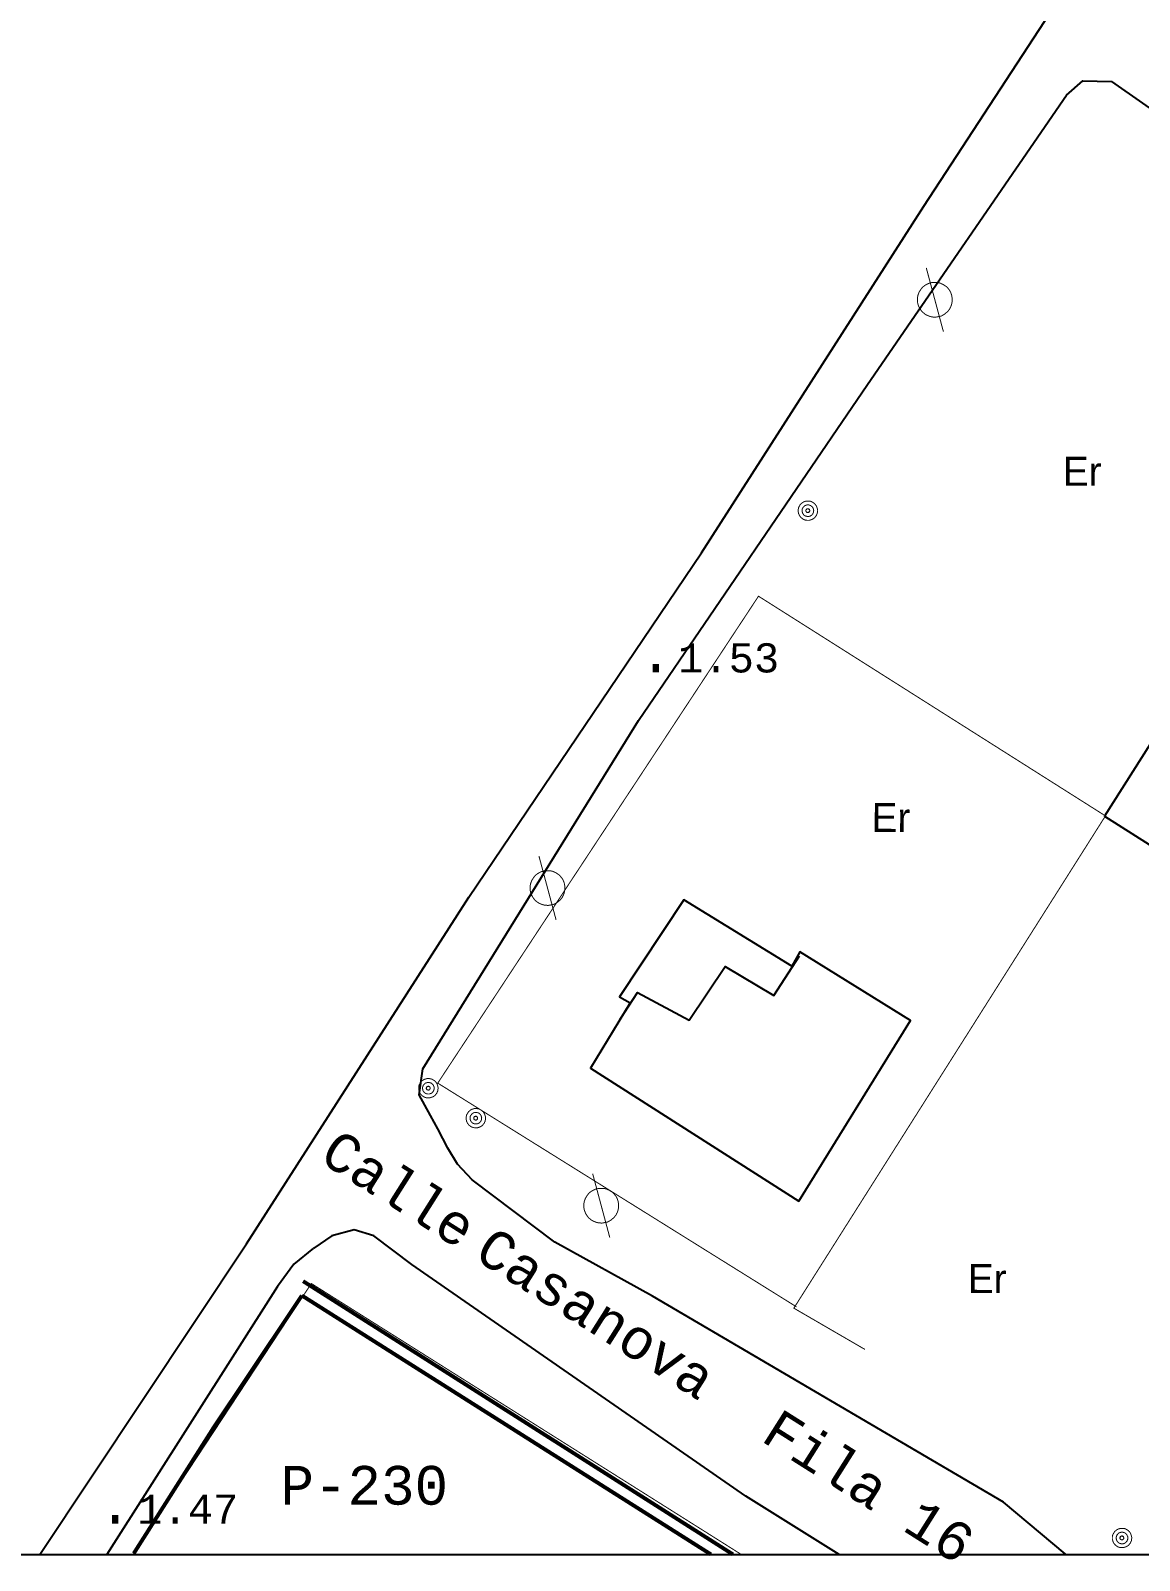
# Model space of a CAD drawing. Extents: x 743000 to 743800, y 4405200 to 4405700.
# Drawn here: x 743060.2 to 743117.1, y 4405199.7 to 4405278.3 of the extents above; entities that cross this region are included whole.
import ezdxf

# ---------------------------------------------------------------- set-up
doc = ezdxf.new("R2010")
doc.units = 0
doc.header["$MEASUREMENT"] = 0
for name, color, linetype in [('14', 7, 'CONTINUOUS'), ('2', 7, 'CONTINUOUS'), ('24', 7, 'CONTINUOUS'), ('41', 7, 'CONTINUOUS'), ('42', 7, 'CONTINUOUS'), ('46', 7, 'CONTINUOUS'), ('50', 7, 'CONTINUOUS'), ('51', 7, 'CONTINUOUS'), ('6', 7, 'CONTINUOUS'), ('7', 7, 'CONTINUOUS'), ('8', 7, 'CONTINUOUS')]:
    doc.layers.add(name, color=color, linetype=linetype)
doc.styles.add('MONOTXT', font='monotxt', dxfattribs={"height": 0.2})
doc.styles.get("Standard").update_dxf_attribs({"font": 'txt', "height": 0.2})

msp = doc.modelspace()

# ---------------------------------------------------------------- linework, layer by layer
at = {"layer": '14', "color": 1, "linetype": 'Continuous', "const_width": 0.2}
msp.add_lwpolyline([(743074.1499999998, 4405214.05), (743096.24, 4405200)], dxfattribs=at)
at = {"layer": '2', "color": 7, "linetype": 'Continuous'}
msp.add_3dface([(743800, 4405200), (743800, 4405700), (743000.0000000001, 4405700), (743000.0000000001, 4405200)], dxfattribs=at)
at = {"layer": '41', "color": 1, "linetype": 'Continuous', "extrusion": (-0.001392459800002842, -0.000895572300001828, 0.9999986295020413), "const_width": 0.05, "elevation": -4977.27497}
msp.add_lwpolyline([(743114.5733290919, 4405235.329106593), (743096.8333045164, 4405246.569097339), (743080.3532787197, 4405221.539101062), (743098.7832608522, 4405210.039082691)], dxfattribs=at)
at = {"layer": '41', "color": 1, "linetype": 'Continuous', "extrusion": (0.0677318767004987, -0.0432448392003184, 0.996765908707339), "const_width": 0.05, "elevation": -140168.686614}
msp.add_lwpolyline([(4112880.929535485, 1738650.661059231), (4112850.873096663, 1738650.53661915), (4112851.050449721, 1738646.305656388)], dxfattribs=at)
at = {"layer": '41', "color": 1, "linetype": 'Continuous', "extrusion": (-0.01343690530042057, 0.01673056170052366, 0.9997697424312924), "const_width": 0.05, "elevation": 63718.840423}
msp.add_lwpolyline([(-3337841.728877224, -2968624.629091644), (-3337833.228607994, -2968649.328065772), (-3337817.364035789, -2968644.201863595)], dxfattribs=at)
at = {"layer": '41', "color": 1, "linetype": 'Continuous', "extrusion": (0.535446000387149, 0.8445694646797298, 0), "const_width": 0.05, "elevation": 4118397.766358}
msp.add_lwpolyline([(1731137.168706032, 1.95), (1731133.54555823, 2.75)], dxfattribs=at)
at = {"layer": '41', "color": 1, "linetype": 'Continuous'}
msp.add_polyline3d([(743148.9599999998, 4405251.8, 2.38), (743131.3100000002, 4405263.16, 2.29), (743115.3299999998, 4405237.95, 2.31), (743132.93, 4405226.78, 2.31)], dxfattribs=at)
at = {"layer": '46', "color": 7, "linetype": 'Continuous', "const_width": 0.2}
for points in [[(743074.0899999999, 4405213.310000001), (743069.5600000002, 4405206.53), (743065.45, 4405200.05)], [(743074.0899999999, 4405213.310000001), (743095.1099999999, 4405200)]]:
    msp.add_lwpolyline(points, dxfattribs=at)
at = {"layer": '51', "color": 1, "linetype": 'Continuous'}
for points in [[(743099.6199999999, 4405218.16, 7.93), (743105.3599999999, 4405227.44, 7.85), (743099.6700000002, 4405230.98, 7.96), (743099.2699999998, 4405230.24, 8.03), (743093.71, 4405233.65, 5.35), (743090.4, 4405228.67, 8.06), (743090.9599999998, 4405228.36, 8.12), (743088.92, 4405225, 8.05), (743099.6199999999, 4405218.16, 7.93)], [(743090.44, 4405227.52, 8.05), (743091.3399999999, 4405228.89, 8.05), (743093.9899999999, 4405227.46, 8.05), (743095.8399999999, 4405230.23, 8.05), (743098.3299999998, 4405228.74, 7.96), (743099.66, 4405230.78, 7.96)]]:
    msp.add_polyline3d(points, dxfattribs=at)
at = {"layer": '6', "color": 7, "linetype": 'Continuous'}
for points in [[(743060.62, 4405200, 1.66), (743071.24, 4405215.97, 1.67), (743082.66, 4405233.79, 1.67), (743094.6199999999, 4405251.49, 1.68), (743106.04, 4405269.310000001, 1.69), (743117.6, 4405287.02, 1.65), (743129.0899999999, 4405304.69, 1.64), (743135.6, 4405313.96, 1.64), (743147.89, 4405331.3, 1.65), (743158.6299999999, 4405349.060000001, 1.65), (743170.78, 4405366.18, 1.66), (743181.72, 4405383.11, 1.74), (743192.55, 4405399.96, 1.85), (743204.39, 4405417.68, 1.99), (743215.68, 4405434.3, 2), (743227.2099999998, 4405451.92, 2.1), (743238.7599999999, 4405469.79, 2.15), (743250.3499999999, 4405486.91, 1.94), (743251.19, 4405488.03, 1.91), (743251.7399999999, 4405489.01, 1.91)], [(743113.3599999999, 4405200, 1.74), (743113.3, 4405200.04, 1.74), (743110.1299999999, 4405202.69, 1.74), (743092.1099999999, 4405213.28, 1.73), (743087.08, 4405216.060000001, 1.73), (743082.84, 4405219.26, 2.27), (743082.09, 4405220.07, 2.43), (743081.5899999999, 4405220.89, 2.76), (743081.0799999998, 4405221.88, 2.84), (743080.7, 4405222.560000001, 2.18), (743080.1199999999, 4405223.62, 1.97), (743080.3000000002, 4405224.97, 1.94), (743091.39, 4405242.87, 1.95), (743103.15, 4405260.15, 1.71), (743113.38, 4405275.02, 1.63), (743114.2099999998, 4405275.75, 1.81), (743115.68, 4405275.71, 1.82), (743129.6199999999, 4405265.97, 1.9), (743130.4699999999, 4405265.1, 2.08), (743131.2399999999, 4405264.21, 2.08), (743133.22, 4405262.84, 2.08), (743144.7899999998, 4405255.48, 1.75), (743146.29, 4405254.02, 2.3)], [(743101.69, 4405200, 1.73), (743096.8999999998, 4405203, 1.73), (743079.73, 4405214.9, 1.47), (743077.78, 4405216.38, 1.47), (743076.7799999998, 4405216.68, 1.47), (743075.6199999999, 4405216.38, 1.47), (743074.6999999998, 4405215.74, 1.47)], [(743074.6799999998, 4405215.75, 1.47), (743073.6799999998, 4405214.93, 1.47), (743072.8399999999, 4405213.78, 1.55), (743064.07, 4405200, 1.73)]]:
    msp.add_polyline3d(points, dxfattribs=at)
at = {"layer": '7', "color": 7, "linetype": 'Continuous', "const_width": 0.05}
for points, elevation in [([(743100.3299999998, 4405254.09), (743100.3, 4405254.1), (743100.2799999998, 4405254.12), (743100.25, 4405254.13), (743100.22, 4405254.14), (743100.1800000002, 4405254.14), (743100.15, 4405254.15), (743100.1199999999, 4405254.15), (743100.0899999999, 4405254.15), (743100.0600000002, 4405254.15), (743100.03, 4405254.15), (743099.9999999999, 4405254.15), (743099.97, 4405254.14), (743099.94, 4405254.13), (743099.9, 4405254.12), (743099.88, 4405254.11), (743099.8499999999, 4405254.09), (743099.82, 4405254.08), (743099.8, 4405254.060000001), (743099.7699999998, 4405254.04), (743099.75, 4405254.02), (743099.72, 4405254), (743099.7, 4405253.97), (743099.68, 4405253.95), (743099.6700000002, 4405253.92), (743099.65, 4405253.89), (743099.64, 4405253.87), (743099.6199999999, 4405253.84), (743099.6099999999, 4405253.81), (743099.5999999999, 4405253.78), (743099.5999999999, 4405253.75), (743099.5899999999, 4405253.72), (743099.5899999999, 4405253.68), (743099.5899999999, 4405253.65), (743099.5899999999, 4405253.62), (743099.5899999999, 4405253.59), (743099.5999999999, 4405253.56), (743099.6099999999, 4405253.53), (743099.6099999999, 4405253.5), (743099.6300000001, 4405253.47), (743099.64, 4405253.44), (743099.65, 4405253.41), (743099.6700000002, 4405253.38), (743099.6899999998, 4405253.36), (743099.71, 4405253.33), (743099.7299999999, 4405253.310000001), (743099.75, 4405253.29), (743099.7799999998, 4405253.27), (743099.8, 4405253.25), (743099.83, 4405253.23), (743099.8599999999, 4405253.21), (743099.88, 4405253.2), (743099.91, 4405253.19), (743099.94, 4405253.18), (743099.97, 4405253.17), (743099.9999999999, 4405253.17), (743100.0399999998, 4405253.16), (743100.0700000002, 4405253.16), (743100.0999999999, 4405253.16), (743100.1299999999, 4405253.16), (743100.16, 4405253.16), (743100.19, 4405253.17), (743100.22, 4405253.18), (743100.25, 4405253.19), (743100.2799999998, 4405253.2), (743100.31, 4405253.21), (743100.34, 4405253.23), (743100.3699999999, 4405253.24), (743100.39, 4405253.26), (743100.42, 4405253.28), (743100.44, 4405253.3), (743100.4599999998, 4405253.33), (743100.48, 4405253.35), (743100.5, 4405253.38), (743100.52, 4405253.4), (743100.5299999998, 4405253.43), (743100.54, 4405253.46), (743100.56, 4405253.49), (743100.5700000002, 4405253.52), (743100.5700000002, 4405253.55), (743100.58, 4405253.58), (743100.58, 4405253.61), (743100.5899999999, 4405253.64), (743100.5899999999, 4405253.68), (743100.58, 4405253.71), (743100.58, 4405253.74), (743100.5700000002, 4405253.77), (743100.56, 4405253.8), (743100.5499999998, 4405253.83), (743100.54, 4405253.86), (743100.5299999998, 4405253.89), (743100.5099999999, 4405253.92), (743100.49, 4405253.94), (743100.48, 4405253.97), (743100.4599999998, 4405253.99), (743100.43, 4405254.01), (743100.41, 4405254.04), (743100.39, 4405254.05), (743100.3599999999, 4405254.07), (743100.3299999998, 4405254.09)], 2.19), ([(743100.23, 4405253.92), (743100.22, 4405253.93), (743100.1999999998, 4405253.93), (743100.1800000002, 4405253.94), (743100.16, 4405253.94), (743100.1400000001, 4405253.95), (743100.1299999999, 4405253.95), (743100.1099999999, 4405253.95), (743100.0899999999, 4405253.95), (743100.0700000002, 4405253.95), (743100.05, 4405253.95), (743100.03, 4405253.95), (743100.01, 4405253.94), (743099.99, 4405253.94), (743099.9799999999, 4405253.93), (743099.96, 4405253.93), (743099.94, 4405253.92), (743099.93, 4405253.91), (743099.91, 4405253.9), (743099.9, 4405253.88), (743099.88, 4405253.87), (743099.8699999999, 4405253.86), (743099.8599999999, 4405253.84), (743099.8499999999, 4405253.83), (743099.83, 4405253.81), (743099.82, 4405253.8), (743099.82, 4405253.78), (743099.8100000002, 4405253.76), (743099.8, 4405253.75), (743099.8, 4405253.73), (743099.79, 4405253.71), (743099.79, 4405253.69), (743099.79, 4405253.67), (743099.79, 4405253.65), (743099.79, 4405253.63), (743099.79, 4405253.61), (743099.8, 4405253.6), (743099.8, 4405253.58), (743099.8100000002, 4405253.56), (743099.8100000002, 4405253.54), (743099.82, 4405253.52), (743099.83, 4405253.51), (743099.8399999999, 4405253.49), (743099.8499999999, 4405253.48), (743099.8599999999, 4405253.46), (743099.8699999999, 4405253.45), (743099.89, 4405253.43), (743099.9, 4405253.42), (743099.92, 4405253.41), (743099.93, 4405253.4), (743099.95, 4405253.39), (743099.97, 4405253.38), (743099.9799999999, 4405253.38), (743099.9999999999, 4405253.37), (743100.0199999998, 4405253.37), (743100.0399999998, 4405253.36), (743100.0600000002, 4405253.36), (743100.0799999998, 4405253.36), (743100.0999999999, 4405253.36), (743100.1099999999, 4405253.36), (743100.1299999999, 4405253.36), (743100.15, 4405253.36), (743100.17, 4405253.37), (743100.19, 4405253.38), (743100.2099999998, 4405253.38), (743100.22, 4405253.39), (743100.2399999999, 4405253.4), (743100.26, 4405253.41), (743100.27, 4405253.42), (743100.2799999998, 4405253.43), (743100.3, 4405253.45), (743100.31, 4405253.46), (743100.3200000002, 4405253.48), (743100.34, 4405253.49), (743100.3499999999, 4405253.51), (743100.3499999999, 4405253.52), (743100.3599999999, 4405253.54), (743100.3699999999, 4405253.56), (743100.3699999999, 4405253.58), (743100.38, 4405253.59), (743100.38, 4405253.61), (743100.38, 4405253.63), (743100.38, 4405253.65), (743100.39, 4405253.67), (743100.38, 4405253.69), (743100.38, 4405253.71), (743100.38, 4405253.73), (743100.3699999999, 4405253.74), (743100.3599999999, 4405253.76), (743100.3599999999, 4405253.78), (743100.3499999999, 4405253.8), (743100.34, 4405253.81), (743100.3299999998, 4405253.83), (743100.3200000002, 4405253.84), (743100.31, 4405253.86), (743100.2899999998, 4405253.87), (743100.2799999998, 4405253.88), (743100.26, 4405253.9), (743100.25, 4405253.91), (743100.23, 4405253.92)], 2.19), ([(743100.1299999999, 4405253.74), (743100.1299999999, 4405253.75), (743100.1199999999, 4405253.75), (743100.1199999999, 4405253.75), (743100.1099999999, 4405253.75), (743100.0999999999, 4405253.75), (743100.0999999999, 4405253.76), (743100.0899999999, 4405253.76), (743100.0799999998, 4405253.76), (743100.0799999998, 4405253.76), (743100.0700000002, 4405253.76), (743100.0700000002, 4405253.76), (743100.0600000002, 4405253.75), (743100.0600000002, 4405253.75), (743100.05, 4405253.75), (743100.0399999998, 4405253.75), (743100.0399999998, 4405253.75), (743100.03, 4405253.74), (743100.03, 4405253.74), (743100.0199999998, 4405253.74), (743100.0199999998, 4405253.73), (743100.01, 4405253.73), (743100.01, 4405253.72), (743099.9999999999, 4405253.72), (743099.9999999999, 4405253.71), (743099.9999999999, 4405253.71), (743099.99, 4405253.7), (743099.99, 4405253.7), (743099.99, 4405253.69), (743099.99, 4405253.69), (743099.99, 4405253.68), (743099.9799999999, 4405253.67), (743099.9799999999, 4405253.67), (743099.9799999999, 4405253.66), (743099.9799999999, 4405253.65), (743099.9799999999, 4405253.65), (743099.9799999999, 4405253.64), (743099.99, 4405253.64), (743099.99, 4405253.63), (743099.99, 4405253.62), (743099.99, 4405253.62), (743099.99, 4405253.61), (743099.9999999999, 4405253.61), (743099.9999999999, 4405253.6), (743099.9999999999, 4405253.6), (743100.01, 4405253.59), (743100.01, 4405253.59), (743100.0199999998, 4405253.58), (743100.0199999998, 4405253.58), (743100.03, 4405253.58), (743100.03, 4405253.57), (743100.0399999998, 4405253.57), (743100.0399999998, 4405253.57), (743100.05, 4405253.57), (743100.0600000002, 4405253.56), (743100.0600000002, 4405253.56), (743100.0700000002, 4405253.56), (743100.0799999998, 4405253.56), (743100.0799999998, 4405253.56), (743100.0899999999, 4405253.56), (743100.0899999999, 4405253.56), (743100.0999999999, 4405253.56), (743100.1099999999, 4405253.56), (743100.1099999999, 4405253.57), (743100.1199999999, 4405253.57), (743100.1199999999, 4405253.57), (743100.1299999999, 4405253.57), (743100.1299999999, 4405253.58), (743100.1400000001, 4405253.58), (743100.1400000001, 4405253.58), (743100.15, 4405253.59), (743100.15, 4405253.59), (743100.16, 4405253.6), (743100.16, 4405253.6), (743100.16, 4405253.61), (743100.17, 4405253.61), (743100.17, 4405253.62), (743100.17, 4405253.62), (743100.1800000002, 4405253.63), (743100.1800000002, 4405253.64), (743100.1800000002, 4405253.64), (743100.1800000002, 4405253.65), (743100.1800000002, 4405253.65), (743100.1800000002, 4405253.66), (743100.1800000002, 4405253.67), (743100.1800000002, 4405253.67), (743100.1800000002, 4405253.68), (743100.1800000002, 4405253.68), (743100.17, 4405253.69), (743100.17, 4405253.7), (743100.17, 4405253.7), (743100.17, 4405253.71), (743100.16, 4405253.71), (743100.16, 4405253.72), (743100.16, 4405253.72), (743100.15, 4405253.73), (743100.15, 4405253.73), (743100.1400000001, 4405253.74), (743100.1400000001, 4405253.74), (743100.1299999999, 4405253.74)], 2.19), ([(743080.83, 4405224.4), (743080.7999999998, 4405224.41), (743080.7799999998, 4405224.43), (743080.75, 4405224.44), (743080.72, 4405224.45), (743080.68, 4405224.45), (743080.65, 4405224.46), (743080.6199999999, 4405224.46), (743080.5899999999, 4405224.46), (743080.5600000002, 4405224.46), (743080.5299999998, 4405224.46), (743080.5, 4405224.46), (743080.4699999999, 4405224.45), (743080.44, 4405224.44), (743080.4, 4405224.43), (743080.38, 4405224.42), (743080.3499999999, 4405224.4), (743080.3200000002, 4405224.39), (743080.3000000002, 4405224.37), (743080.2699999998, 4405224.35), (743080.2499999999, 4405224.33), (743080.2199999999, 4405224.31), (743080.2, 4405224.28), (743080.1799999998, 4405224.26), (743080.17, 4405224.23), (743080.15, 4405224.2), (743080.14, 4405224.18), (743080.1199999999, 4405224.15), (743080.1099999999, 4405224.12), (743080.0999999999, 4405224.09), (743080.0999999999, 4405224.06), (743080.0899999999, 4405224.03), (743080.0899999999, 4405223.99), (743080.0899999999, 4405223.96), (743080.0899999999, 4405223.93), (743080.0899999999, 4405223.9), (743080.0999999999, 4405223.87), (743080.1099999999, 4405223.84), (743080.1099999999, 4405223.810000001), (743080.13, 4405223.78), (743080.14, 4405223.75), (743080.15, 4405223.72), (743080.17, 4405223.69), (743080.19, 4405223.67), (743080.21, 4405223.64), (743080.23, 4405223.62), (743080.2499999999, 4405223.6), (743080.28, 4405223.58), (743080.3000000002, 4405223.560000001), (743080.3299999998, 4405223.54), (743080.3599999999, 4405223.52), (743080.38, 4405223.51), (743080.41, 4405223.5), (743080.44, 4405223.49), (743080.4699999999, 4405223.48), (743080.5, 4405223.48), (743080.54, 4405223.47), (743080.57, 4405223.47), (743080.5999999999, 4405223.47), (743080.6299999999, 4405223.47), (743080.66, 4405223.47), (743080.6899999998, 4405223.48), (743080.72, 4405223.49), (743080.75, 4405223.5), (743080.7799999998, 4405223.51), (743080.8100000002, 4405223.52), (743080.8399999999, 4405223.54), (743080.87, 4405223.55), (743080.8900000001, 4405223.57), (743080.92, 4405223.59), (743080.94, 4405223.61), (743080.9599999998, 4405223.64), (743080.98, 4405223.66), (743080.9999999999, 4405223.69), (743081.0199999998, 4405223.71), (743081.03, 4405223.74), (743081.0399999998, 4405223.77), (743081.0599999998, 4405223.8), (743081.0700000002, 4405223.83), (743081.0700000002, 4405223.86), (743081.0799999998, 4405223.89), (743081.0799999998, 4405223.92), (743081.0899999999, 4405223.95), (743081.0899999999, 4405223.99), (743081.0799999998, 4405224.02), (743081.0799999998, 4405224.05), (743081.0700000002, 4405224.08), (743081.0599999998, 4405224.11), (743081.05, 4405224.14), (743081.0399999998, 4405224.17), (743081.03, 4405224.2), (743081.01, 4405224.23), (743080.99, 4405224.25), (743080.98, 4405224.28), (743080.9599999998, 4405224.3), (743080.93, 4405224.32), (743080.91, 4405224.35), (743080.8900000001, 4405224.36), (743080.8599999999, 4405224.38), (743080.83, 4405224.4)], 2.36), ([(743080.7299999999, 4405224.23), (743080.72, 4405224.24), (743080.7, 4405224.24), (743080.68, 4405224.25), (743080.66, 4405224.25), (743080.64, 4405224.26), (743080.6299999999, 4405224.26), (743080.6099999999, 4405224.26), (743080.5899999999, 4405224.26), (743080.57, 4405224.26), (743080.5499999998, 4405224.26), (743080.5299999998, 4405224.26), (743080.5099999999, 4405224.25), (743080.4899999999, 4405224.25), (743080.48, 4405224.24), (743080.46, 4405224.24), (743080.44, 4405224.23), (743080.43, 4405224.22), (743080.41, 4405224.21), (743080.4, 4405224.19), (743080.38, 4405224.18), (743080.3699999999, 4405224.17), (743080.3599999999, 4405224.15), (743080.3499999999, 4405224.14), (743080.3299999998, 4405224.12), (743080.3200000002, 4405224.11), (743080.3200000002, 4405224.09), (743080.31, 4405224.07), (743080.3000000002, 4405224.06), (743080.3000000002, 4405224.04), (743080.2899999998, 4405224.02), (743080.2899999998, 4405224), (743080.2899999998, 4405223.98), (743080.2899999998, 4405223.96), (743080.2899999998, 4405223.94), (743080.2899999998, 4405223.92), (743080.3000000002, 4405223.91), (743080.3000000002, 4405223.89), (743080.31, 4405223.87), (743080.31, 4405223.85), (743080.3200000002, 4405223.83), (743080.3299999998, 4405223.82), (743080.3399999999, 4405223.8), (743080.3499999999, 4405223.79), (743080.3599999999, 4405223.77), (743080.3699999999, 4405223.76), (743080.39, 4405223.74), (743080.4, 4405223.73), (743080.42, 4405223.72), (743080.43, 4405223.71), (743080.45, 4405223.7), (743080.4699999999, 4405223.69), (743080.48, 4405223.69), (743080.5, 4405223.68), (743080.52, 4405223.68), (743080.54, 4405223.67), (743080.5600000002, 4405223.67), (743080.5799999998, 4405223.67), (743080.5999999999, 4405223.67), (743080.6099999999, 4405223.67), (743080.6299999999, 4405223.67), (743080.65, 4405223.67), (743080.6700000002, 4405223.68), (743080.6899999998, 4405223.69), (743080.7099999998, 4405223.69), (743080.72, 4405223.7), (743080.74, 4405223.71), (743080.76, 4405223.72), (743080.7699999998, 4405223.73), (743080.7799999998, 4405223.74), (743080.7999999998, 4405223.76), (743080.8100000002, 4405223.77), (743080.82, 4405223.79), (743080.8399999999, 4405223.8), (743080.8499999999, 4405223.82), (743080.8499999999, 4405223.83), (743080.8599999999, 4405223.85), (743080.87, 4405223.87), (743080.87, 4405223.89), (743080.8799999999, 4405223.9), (743080.8799999999, 4405223.92), (743080.8799999999, 4405223.94), (743080.8799999999, 4405223.96), (743080.8900000001, 4405223.98), (743080.8799999999, 4405224), (743080.8799999999, 4405224.02), (743080.8799999999, 4405224.04), (743080.87, 4405224.05), (743080.8599999999, 4405224.07), (743080.8599999999, 4405224.09), (743080.8499999999, 4405224.11), (743080.8399999999, 4405224.12), (743080.83, 4405224.14), (743080.82, 4405224.15), (743080.8100000002, 4405224.17), (743080.79, 4405224.18), (743080.7799999998, 4405224.19), (743080.76, 4405224.21), (743080.75, 4405224.22), (743080.7299999999, 4405224.23)], 2.36), ([(743080.6299999999, 4405224.05), (743080.6299999999, 4405224.06), (743080.6199999999, 4405224.06), (743080.6199999999, 4405224.06), (743080.6099999999, 4405224.06), (743080.5999999999, 4405224.06), (743080.5999999999, 4405224.07), (743080.5899999999, 4405224.07), (743080.5799999998, 4405224.07), (743080.5799999998, 4405224.07), (743080.57, 4405224.07), (743080.57, 4405224.07), (743080.5600000002, 4405224.06), (743080.5600000002, 4405224.06), (743080.5499999998, 4405224.06), (743080.54, 4405224.06), (743080.54, 4405224.06), (743080.5299999998, 4405224.05), (743080.5299999998, 4405224.05), (743080.52, 4405224.05), (743080.52, 4405224.04), (743080.5099999999, 4405224.04), (743080.5099999999, 4405224.03), (743080.5, 4405224.03), (743080.5, 4405224.02), (743080.5, 4405224.02), (743080.4899999999, 4405224.01), (743080.4899999999, 4405224.01), (743080.4899999999, 4405224), (743080.4899999999, 4405224), (743080.4899999999, 4405223.99), (743080.48, 4405223.98), (743080.48, 4405223.98), (743080.48, 4405223.97), (743080.48, 4405223.96), (743080.48, 4405223.96), (743080.48, 4405223.95), (743080.4899999999, 4405223.95), (743080.4899999999, 4405223.94), (743080.4899999999, 4405223.93), (743080.4899999999, 4405223.93), (743080.4899999999, 4405223.92), (743080.5, 4405223.92), (743080.5, 4405223.91), (743080.5, 4405223.91), (743080.5099999999, 4405223.9), (743080.5099999999, 4405223.9), (743080.52, 4405223.89), (743080.52, 4405223.89), (743080.5299999998, 4405223.89), (743080.5299999998, 4405223.88), (743080.54, 4405223.88), (743080.54, 4405223.88), (743080.5499999998, 4405223.88), (743080.5600000002, 4405223.87), (743080.5600000002, 4405223.87), (743080.57, 4405223.87), (743080.5799999998, 4405223.87), (743080.5799999998, 4405223.87), (743080.5899999999, 4405223.87), (743080.5899999999, 4405223.87), (743080.5999999999, 4405223.87), (743080.6099999999, 4405223.87), (743080.6099999999, 4405223.88), (743080.6199999999, 4405223.88), (743080.6199999999, 4405223.88), (743080.6299999999, 4405223.88), (743080.6299999999, 4405223.89), (743080.64, 4405223.89), (743080.64, 4405223.89), (743080.65, 4405223.9), (743080.65, 4405223.9), (743080.66, 4405223.91), (743080.66, 4405223.91), (743080.66, 4405223.92), (743080.6700000002, 4405223.92), (743080.6700000002, 4405223.93), (743080.6700000002, 4405223.93), (743080.68, 4405223.94), (743080.68, 4405223.95), (743080.68, 4405223.95), (743080.68, 4405223.96), (743080.68, 4405223.96), (743080.68, 4405223.97), (743080.68, 4405223.98), (743080.68, 4405223.98), (743080.68, 4405223.99), (743080.68, 4405223.99), (743080.6700000002, 4405224), (743080.6700000002, 4405224.01), (743080.6700000002, 4405224.01), (743080.6700000002, 4405224.02), (743080.66, 4405224.02), (743080.66, 4405224.03), (743080.66, 4405224.03), (743080.65, 4405224.04), (743080.65, 4405224.04), (743080.64, 4405224.05), (743080.64, 4405224.05), (743080.6299999999, 4405224.05)], 2.36), ([(743083.27, 4405222.86), (743083.2399999999, 4405222.87), (743083.2199999999, 4405222.89), (743083.1900000002, 4405222.9), (743083.1599999998, 4405222.91), (743083.1199999999, 4405222.91), (743083.09, 4405222.92), (743083.06, 4405222.92), (743083.03, 4405222.92), (743082.9999999999, 4405222.92), (743082.9699999999, 4405222.92), (743082.94, 4405222.92), (743082.91, 4405222.91), (743082.88, 4405222.9), (743082.84, 4405222.89), (743082.82, 4405222.88), (743082.7900000002, 4405222.86), (743082.76, 4405222.85), (743082.7399999999, 4405222.83), (743082.7099999998, 4405222.810000001), (743082.69, 4405222.79), (743082.66, 4405222.77), (743082.64, 4405222.74), (743082.62, 4405222.72), (743082.6099999999, 4405222.69), (743082.5899999999, 4405222.66), (743082.58, 4405222.64), (743082.56, 4405222.61), (743082.55, 4405222.58), (743082.54, 4405222.55), (743082.54, 4405222.52), (743082.53, 4405222.49), (743082.53, 4405222.45), (743082.53, 4405222.42), (743082.53, 4405222.39), (743082.53, 4405222.36), (743082.54, 4405222.33), (743082.55, 4405222.3), (743082.55, 4405222.27), (743082.5699999998, 4405222.24), (743082.58, 4405222.21), (743082.5899999999, 4405222.18), (743082.6099999999, 4405222.15), (743082.6299999999, 4405222.13), (743082.6499999998, 4405222.1), (743082.6699999998, 4405222.08), (743082.69, 4405222.06), (743082.7199999999, 4405222.04), (743082.7399999999, 4405222.02), (743082.77, 4405222), (743082.8, 4405221.98), (743082.82, 4405221.97), (743082.8499999999, 4405221.96), (743082.88, 4405221.95), (743082.91, 4405221.94), (743082.94, 4405221.94), (743082.9799999999, 4405221.93), (743083.01, 4405221.93), (743083.04, 4405221.93), (743083.07, 4405221.93), (743083.0999999999, 4405221.93), (743083.13, 4405221.94), (743083.1599999998, 4405221.95), (743083.1900000002, 4405221.96), (743083.2199999999, 4405221.97), (743083.2499999999, 4405221.98), (743083.28, 4405222), (743083.31, 4405222.01), (743083.3299999998, 4405222.03), (743083.3599999999, 4405222.05), (743083.38, 4405222.07), (743083.3999999998, 4405222.1), (743083.42, 4405222.12), (743083.4400000002, 4405222.15), (743083.46, 4405222.17), (743083.4699999999, 4405222.2), (743083.4799999999, 4405222.23), (743083.5, 4405222.26), (743083.5099999999, 4405222.29), (743083.5099999999, 4405222.32), (743083.5200000001, 4405222.35), (743083.5200000001, 4405222.38), (743083.53, 4405222.41), (743083.53, 4405222.45), (743083.5200000001, 4405222.48), (743083.5200000001, 4405222.51), (743083.5099999999, 4405222.54), (743083.5, 4405222.57), (743083.4899999999, 4405222.6), (743083.4799999999, 4405222.63), (743083.4699999999, 4405222.66), (743083.45, 4405222.69), (743083.4299999998, 4405222.71), (743083.42, 4405222.74), (743083.3999999998, 4405222.76), (743083.37, 4405222.78), (743083.35, 4405222.810000001), (743083.3299999998, 4405222.82), (743083.3000000002, 4405222.84), (743083.27, 4405222.86)], 2.36), ([(743083.17, 4405222.69), (743083.1599999998, 4405222.7), (743083.1399999999, 4405222.7), (743083.1199999999, 4405222.71), (743083.0999999999, 4405222.71), (743083.0799999998, 4405222.72), (743083.07, 4405222.72), (743083.05, 4405222.72), (743083.03, 4405222.72), (743083.01, 4405222.72), (743082.9899999999, 4405222.72), (743082.9699999999, 4405222.72), (743082.9500000002, 4405222.71), (743082.9300000002, 4405222.71), (743082.9199999998, 4405222.7), (743082.8999999998, 4405222.7), (743082.88, 4405222.69), (743082.87, 4405222.68), (743082.8499999999, 4405222.67), (743082.84, 4405222.65), (743082.82, 4405222.64), (743082.8099999998, 4405222.63), (743082.8, 4405222.61), (743082.7900000002, 4405222.6), (743082.77, 4405222.58), (743082.76, 4405222.57), (743082.76, 4405222.55), (743082.7499999999, 4405222.53), (743082.7399999999, 4405222.52), (743082.7399999999, 4405222.5), (743082.7299999999, 4405222.48), (743082.7299999999, 4405222.46), (743082.7299999999, 4405222.44), (743082.7299999999, 4405222.42), (743082.7299999999, 4405222.4), (743082.7299999999, 4405222.38), (743082.7399999999, 4405222.37), (743082.7399999999, 4405222.35), (743082.7499999999, 4405222.33), (743082.7499999999, 4405222.31), (743082.76, 4405222.29), (743082.77, 4405222.28), (743082.78, 4405222.26), (743082.7900000002, 4405222.25), (743082.8, 4405222.23), (743082.8099999998, 4405222.22), (743082.83, 4405222.2), (743082.84, 4405222.19), (743082.86, 4405222.18), (743082.87, 4405222.17), (743082.8899999999, 4405222.16), (743082.91, 4405222.15), (743082.9199999998, 4405222.15), (743082.94, 4405222.14), (743082.9599999998, 4405222.14), (743082.9799999999, 4405222.13), (743082.9999999999, 4405222.13), (743083.02, 4405222.13), (743083.04, 4405222.13), (743083.05, 4405222.13), (743083.07, 4405222.13), (743083.09, 4405222.13), (743083.11, 4405222.14), (743083.13, 4405222.15), (743083.15, 4405222.15), (743083.1599999998, 4405222.16), (743083.1799999998, 4405222.17), (743083.2, 4405222.18), (743083.2099999998, 4405222.19), (743083.2199999999, 4405222.2), (743083.2399999999, 4405222.22), (743083.2499999999, 4405222.23), (743083.2600000001, 4405222.25), (743083.28, 4405222.26), (743083.29, 4405222.28), (743083.29, 4405222.29), (743083.3000000002, 4405222.31), (743083.31, 4405222.33), (743083.31, 4405222.35), (743083.3199999998, 4405222.36), (743083.3199999998, 4405222.38), (743083.3199999998, 4405222.4), (743083.3199999998, 4405222.42), (743083.3299999998, 4405222.44), (743083.3199999998, 4405222.46), (743083.3199999998, 4405222.48), (743083.3199999998, 4405222.5), (743083.31, 4405222.51), (743083.3000000002, 4405222.53), (743083.3000000002, 4405222.55), (743083.29, 4405222.57), (743083.28, 4405222.58), (743083.27, 4405222.6), (743083.2600000001, 4405222.61), (743083.2499999999, 4405222.63), (743083.2299999999, 4405222.64), (743083.2199999999, 4405222.65), (743083.2, 4405222.67), (743083.1900000002, 4405222.68), (743083.17, 4405222.69)], 2.36), ([(743083.07, 4405222.51), (743083.07, 4405222.52), (743083.06, 4405222.52), (743083.06, 4405222.52), (743083.05, 4405222.52), (743083.04, 4405222.52), (743083.04, 4405222.53), (743083.03, 4405222.53), (743083.02, 4405222.53), (743083.02, 4405222.53), (743083.01, 4405222.53), (743083.01, 4405222.53), (743082.9999999999, 4405222.52), (743082.9999999999, 4405222.52), (743082.9899999999, 4405222.52), (743082.9799999999, 4405222.52), (743082.9799999999, 4405222.52), (743082.9699999999, 4405222.51), (743082.9699999999, 4405222.51), (743082.9599999998, 4405222.51), (743082.9599999998, 4405222.5), (743082.9500000002, 4405222.5), (743082.9500000002, 4405222.49), (743082.94, 4405222.49), (743082.94, 4405222.48), (743082.94, 4405222.48), (743082.9300000002, 4405222.47), (743082.9300000002, 4405222.47), (743082.9300000002, 4405222.46), (743082.9300000002, 4405222.46), (743082.9300000002, 4405222.45), (743082.9199999998, 4405222.44), (743082.9199999998, 4405222.44), (743082.9199999998, 4405222.43), (743082.9199999998, 4405222.42), (743082.9199999998, 4405222.42), (743082.9199999998, 4405222.41), (743082.9300000002, 4405222.41), (743082.9300000002, 4405222.4), (743082.9300000002, 4405222.39), (743082.9300000002, 4405222.39), (743082.9300000002, 4405222.38), (743082.94, 4405222.38), (743082.94, 4405222.37), (743082.94, 4405222.37), (743082.9500000002, 4405222.36), (743082.9500000002, 4405222.36), (743082.9599999998, 4405222.35), (743082.9599999998, 4405222.35), (743082.9699999999, 4405222.35), (743082.9699999999, 4405222.34), (743082.9799999999, 4405222.34), (743082.9799999999, 4405222.34), (743082.9899999999, 4405222.34), (743082.9999999999, 4405222.33), (743082.9999999999, 4405222.33), (743083.01, 4405222.33), (743083.02, 4405222.33), (743083.02, 4405222.33), (743083.03, 4405222.33), (743083.03, 4405222.33), (743083.04, 4405222.33), (743083.05, 4405222.33), (743083.05, 4405222.34), (743083.06, 4405222.34), (743083.06, 4405222.34), (743083.07, 4405222.34), (743083.07, 4405222.35), (743083.0799999998, 4405222.35), (743083.0799999998, 4405222.35), (743083.09, 4405222.36), (743083.09, 4405222.36), (743083.0999999999, 4405222.37), (743083.0999999999, 4405222.37), (743083.0999999999, 4405222.38), (743083.11, 4405222.38), (743083.11, 4405222.39), (743083.11, 4405222.39), (743083.1199999999, 4405222.4), (743083.1199999999, 4405222.41), (743083.1199999999, 4405222.41), (743083.1199999999, 4405222.42), (743083.1199999999, 4405222.42), (743083.1199999999, 4405222.43), (743083.1199999999, 4405222.44), (743083.1199999999, 4405222.44), (743083.1199999999, 4405222.45), (743083.1199999999, 4405222.45), (743083.11, 4405222.46), (743083.11, 4405222.47), (743083.11, 4405222.47), (743083.11, 4405222.48), (743083.0999999999, 4405222.48), (743083.0999999999, 4405222.49), (743083.0999999999, 4405222.49), (743083.09, 4405222.5), (743083.09, 4405222.5), (743083.0799999998, 4405222.51), (743083.0799999998, 4405222.51), (743083.07, 4405222.51)], 2.36), ([(743116.4699999999, 4405201.28), (743116.4400000002, 4405201.29), (743116.4200000002, 4405201.31), (743116.3899999999, 4405201.32), (743116.36, 4405201.33), (743116.32, 4405201.33), (743116.29, 4405201.34), (743116.26, 4405201.34), (743116.2299999999, 4405201.34), (743116.2000000002, 4405201.34), (743116.17, 4405201.34), (743116.1399999999, 4405201.34), (743116.1099999999, 4405201.33), (743116.08, 4405201.32), (743116.04, 4405201.31), (743116.0199999998, 4405201.3), (743115.99, 4405201.28), (743115.9599999998, 4405201.27), (743115.94, 4405201.25), (743115.9100000001, 4405201.23), (743115.89, 4405201.21), (743115.8599999999, 4405201.19), (743115.8399999999, 4405201.16), (743115.8199999998, 4405201.14), (743115.81, 4405201.11), (743115.79, 4405201.08), (743115.78, 4405201.060000001), (743115.76, 4405201.03), (743115.75, 4405201), (743115.74, 4405200.97), (743115.74, 4405200.94), (743115.7299999999, 4405200.91), (743115.7299999999, 4405200.87), (743115.7299999999, 4405200.84), (743115.7299999999, 4405200.810000001), (743115.7299999999, 4405200.78), (743115.74, 4405200.75), (743115.75, 4405200.72), (743115.75, 4405200.69), (743115.77, 4405200.66), (743115.78, 4405200.63), (743115.79, 4405200.6), (743115.81, 4405200.57), (743115.83, 4405200.55), (743115.85, 4405200.52), (743115.87, 4405200.5), (743115.89, 4405200.48), (743115.9200000002, 4405200.46), (743115.94, 4405200.44), (743115.9699999999, 4405200.42), (743116.0000000001, 4405200.4), (743116.0199999998, 4405200.39), (743116.05, 4405200.38), (743116.08, 4405200.37), (743116.1099999999, 4405200.36), (743116.1399999999, 4405200.36), (743116.1800000002, 4405200.35), (743116.2099999998, 4405200.35), (743116.2399999999, 4405200.35), (743116.27, 4405200.35), (743116.3, 4405200.35), (743116.3299999998, 4405200.36), (743116.36, 4405200.37), (743116.3899999999, 4405200.38), (743116.4200000002, 4405200.39), (743116.45, 4405200.4), (743116.4799999999, 4405200.42), (743116.5100000001, 4405200.43), (743116.5299999998, 4405200.45), (743116.56, 4405200.47), (743116.58, 4405200.49), (743116.6, 4405200.52), (743116.62, 4405200.54), (743116.6399999999, 4405200.57), (743116.6599999998, 4405200.59), (743116.67, 4405200.62), (743116.68, 4405200.65), (743116.7, 4405200.68), (743116.71, 4405200.71), (743116.71, 4405200.74), (743116.7199999999, 4405200.77), (743116.7199999999, 4405200.8), (743116.7299999999, 4405200.83), (743116.7299999999, 4405200.87), (743116.7199999999, 4405200.9), (743116.7199999999, 4405200.93), (743116.71, 4405200.96), (743116.7, 4405200.99), (743116.6900000002, 4405201.02), (743116.68, 4405201.05), (743116.67, 4405201.08), (743116.6499999998, 4405201.11), (743116.63, 4405201.13), (743116.62, 4405201.16), (743116.6, 4405201.18), (743116.5699999998, 4405201.2), (743116.55, 4405201.23), (743116.5299999998, 4405201.24), (743116.5, 4405201.26), (743116.4699999999, 4405201.28)], 2.16), ([(743116.3699999999, 4405201.11), (743116.36, 4405201.12), (743116.34, 4405201.12), (743116.32, 4405201.13), (743116.3, 4405201.13), (743116.28, 4405201.14), (743116.27, 4405201.14), (743116.25, 4405201.14), (743116.2299999999, 4405201.14), (743116.2099999998, 4405201.14), (743116.19, 4405201.14), (743116.17, 4405201.14), (743116.1499999998, 4405201.13), (743116.1299999999, 4405201.13), (743116.12, 4405201.12), (743116.0999999999, 4405201.12), (743116.08, 4405201.11), (743116.07, 4405201.1), (743116.05, 4405201.09), (743116.04, 4405201.07), (743116.0199999998, 4405201.060000001), (743116.01, 4405201.05), (743116.0000000001, 4405201.03), (743115.99, 4405201.02), (743115.9699999999, 4405201), (743115.9599999998, 4405200.99), (743115.9599999998, 4405200.97), (743115.95, 4405200.95), (743115.94, 4405200.94), (743115.94, 4405200.92), (743115.93, 4405200.9), (743115.93, 4405200.88), (743115.93, 4405200.86), (743115.93, 4405200.84), (743115.93, 4405200.82), (743115.93, 4405200.8), (743115.94, 4405200.79), (743115.94, 4405200.77), (743115.95, 4405200.75), (743115.95, 4405200.73), (743115.9599999998, 4405200.71), (743115.9699999999, 4405200.7), (743115.9799999999, 4405200.68), (743115.99, 4405200.67), (743116.0000000001, 4405200.65), (743116.01, 4405200.64), (743116.03, 4405200.62), (743116.04, 4405200.61), (743116.0599999998, 4405200.6), (743116.07, 4405200.59), (743116.09, 4405200.58), (743116.1099999999, 4405200.57), (743116.12, 4405200.57), (743116.1399999999, 4405200.56), (743116.16, 4405200.56), (743116.1800000002, 4405200.55), (743116.2000000002, 4405200.55), (743116.2199999999, 4405200.55), (743116.2399999999, 4405200.55), (743116.25, 4405200.55), (743116.27, 4405200.55), (743116.29, 4405200.55), (743116.31, 4405200.56), (743116.3299999998, 4405200.57), (743116.3499999999, 4405200.57), (743116.36, 4405200.58), (743116.38, 4405200.59), (743116.4, 4405200.6), (743116.4099999998, 4405200.61), (743116.4200000002, 4405200.62), (743116.4400000002, 4405200.64), (743116.45, 4405200.65), (743116.4599999998, 4405200.67), (743116.4799999999, 4405200.68), (743116.4899999999, 4405200.7), (743116.4899999999, 4405200.71), (743116.5, 4405200.73), (743116.5100000001, 4405200.75), (743116.5100000001, 4405200.77), (743116.52, 4405200.78), (743116.52, 4405200.8), (743116.52, 4405200.82), (743116.52, 4405200.84), (743116.5299999998, 4405200.86), (743116.52, 4405200.88), (743116.52, 4405200.9), (743116.52, 4405200.92), (743116.5100000001, 4405200.93), (743116.5, 4405200.95), (743116.5, 4405200.97), (743116.4899999999, 4405200.99), (743116.4799999999, 4405201), (743116.4699999999, 4405201.02), (743116.4599999998, 4405201.03), (743116.45, 4405201.05), (743116.4300000002, 4405201.060000001), (743116.4200000002, 4405201.07), (743116.4, 4405201.09), (743116.3899999999, 4405201.1), (743116.3699999999, 4405201.11)], 2.16), ([(743116.27, 4405200.93), (743116.27, 4405200.94), (743116.26, 4405200.94), (743116.26, 4405200.94), (743116.25, 4405200.94), (743116.2399999999, 4405200.94), (743116.2399999999, 4405200.95), (743116.2299999999, 4405200.95), (743116.2199999999, 4405200.95), (743116.2199999999, 4405200.95), (743116.2099999998, 4405200.95), (743116.2099999998, 4405200.95), (743116.2000000002, 4405200.94), (743116.2000000002, 4405200.94), (743116.19, 4405200.94), (743116.1800000002, 4405200.94), (743116.1800000002, 4405200.94), (743116.17, 4405200.93), (743116.17, 4405200.93), (743116.16, 4405200.93), (743116.16, 4405200.92), (743116.1499999998, 4405200.92), (743116.1499999998, 4405200.91), (743116.1399999999, 4405200.91), (743116.1399999999, 4405200.9), (743116.1399999999, 4405200.9), (743116.1299999999, 4405200.89), (743116.1299999999, 4405200.89), (743116.1299999999, 4405200.88), (743116.1299999999, 4405200.88), (743116.1299999999, 4405200.87), (743116.12, 4405200.86), (743116.12, 4405200.86), (743116.12, 4405200.85), (743116.12, 4405200.84), (743116.12, 4405200.84), (743116.12, 4405200.83), (743116.1299999999, 4405200.83), (743116.1299999999, 4405200.82), (743116.1299999999, 4405200.810000001), (743116.1299999999, 4405200.810000001), (743116.1299999999, 4405200.8), (743116.1399999999, 4405200.8), (743116.1399999999, 4405200.79), (743116.1399999999, 4405200.79), (743116.1499999998, 4405200.78), (743116.1499999998, 4405200.78), (743116.16, 4405200.77), (743116.16, 4405200.77), (743116.17, 4405200.77), (743116.17, 4405200.76), (743116.1800000002, 4405200.76), (743116.1800000002, 4405200.76), (743116.19, 4405200.76), (743116.2000000002, 4405200.75), (743116.2000000002, 4405200.75), (743116.2099999998, 4405200.75), (743116.2199999999, 4405200.75), (743116.2199999999, 4405200.75), (743116.2299999999, 4405200.75), (743116.2299999999, 4405200.75), (743116.2399999999, 4405200.75), (743116.25, 4405200.75), (743116.25, 4405200.76), (743116.26, 4405200.76), (743116.26, 4405200.76), (743116.27, 4405200.76), (743116.27, 4405200.77), (743116.28, 4405200.77), (743116.28, 4405200.77), (743116.29, 4405200.78), (743116.29, 4405200.78), (743116.3, 4405200.79), (743116.3, 4405200.79), (743116.3, 4405200.8), (743116.31, 4405200.8), (743116.31, 4405200.810000001), (743116.31, 4405200.810000001), (743116.32, 4405200.82), (743116.32, 4405200.83), (743116.32, 4405200.83), (743116.32, 4405200.84), (743116.32, 4405200.84), (743116.32, 4405200.85), (743116.32, 4405200.86), (743116.32, 4405200.86), (743116.32, 4405200.87), (743116.32, 4405200.87), (743116.31, 4405200.88), (743116.31, 4405200.89), (743116.31, 4405200.89), (743116.31, 4405200.9), (743116.3, 4405200.9), (743116.3, 4405200.91), (743116.3, 4405200.91), (743116.29, 4405200.92), (743116.29, 4405200.92), (743116.28, 4405200.93), (743116.28, 4405200.93), (743116.27, 4405200.93)], 2.16)]:
    msp.add_lwpolyline(points, dxfattribs=dict(at, elevation=elevation))
at = {"layer": '8', "color": 7, "linetype": 'Continuous', "const_width": 0.05}
for points, elevation in [([(743107.06, 4405265.27), (743107.0100000001, 4405265.3), (743106.95, 4405265.32), (743106.9, 4405265.35), (743106.8499999999, 4405265.36), (743106.79, 4405265.38), (743106.7399999999, 4405265.38), (743106.6800000002, 4405265.39), (743106.6299999999, 4405265.39), (743106.57, 4405265.39), (743106.51, 4405265.39), (743106.45, 4405265.38), (743106.3999999998, 4405265.37), (743106.3399999999, 4405265.35), (743106.29, 4405265.34), (743106.24, 4405265.310000001), (743106.1900000002, 4405265.29), (743106.1399999999, 4405265.26), (743106.0899999999, 4405265.23), (743106.0499999998, 4405265.2), (743106, 4405265.16), (743105.9599999998, 4405265.12), (743105.93, 4405265.08), (743105.8899999999, 4405265.03), (743105.86, 4405264.98), (743105.8299999998, 4405264.93), (743105.8, 4405264.89), (743105.78, 4405264.83), (743105.76, 4405264.78), (743105.74, 4405264.72), (743105.73, 4405264.67), (743105.7199999999, 4405264.61), (743105.7199999999, 4405264.560000001), (743105.7199999999, 4405264.5), (743105.7199999999, 4405264.44), (743105.7199999999, 4405264.39), (743105.73, 4405264.33), (743105.74, 4405264.28), (743105.76, 4405264.22), (743105.78, 4405264.17), (743105.8, 4405264.12), (743105.8299999998, 4405264.06), (743105.86, 4405264.02), (743105.8899999999, 4405263.97), (743105.92, 4405263.93), (743105.9599999998, 4405263.88), (743106, 4405263.84), (743106.0499999998, 4405263.810000001), (743106.0899999999, 4405263.77), (743106.1399999999, 4405263.74), (743106.1900000002, 4405263.71), (743106.24, 4405263.69), (743106.29, 4405263.67), (743106.3399999999, 4405263.65), (743106.3999999998, 4405263.63), (743106.4599999998, 4405263.62), (743106.51, 4405263.61), (743106.57, 4405263.61), (743106.62, 4405263.6), (743106.6800000002, 4405263.61), (743106.7399999999, 4405263.62), (743106.79, 4405263.63), (743106.8499999999, 4405263.64), (743106.9, 4405263.65), (743106.9599999998, 4405263.67), (743107.0100000001, 4405263.7), (743107.06, 4405263.73), (743107.1099999999, 4405263.76), (743107.1499999998, 4405263.79), (743107.1900000002, 4405263.83), (743107.2399999999, 4405263.86), (743107.28, 4405263.9), (743107.31, 4405263.95), (743107.35, 4405263.99), (743107.3799999999, 4405264.04), (743107.3999999998, 4405264.09), (743107.43, 4405264.14), (743107.4500000002, 4405264.2), (743107.4699999999, 4405264.25), (743107.4799999999, 4405264.3), (743107.4899999999, 4405264.36), (743107.4999999999, 4405264.42), (743107.4999999999, 4405264.47), (743107.4999999999, 4405264.53), (743107.4999999999, 4405264.58), (743107.4899999999, 4405264.64), (743107.4799999999, 4405264.7), (743107.4699999999, 4405264.75), (743107.4500000002, 4405264.81), (743107.43, 4405264.86), (743107.41, 4405264.91), (743107.3799999999, 4405264.96), (743107.35, 4405265.01), (743107.31, 4405265.05), (743107.28, 4405265.1), (743107.2399999999, 4405265.14), (743107.2, 4405265.18), (743107.1499999998, 4405265.21), (743107.1, 4405265.24), (743107.06, 4405265.27)], 9.6), ([(743107.0500000002, 4405262.86), (743106.1700000002, 4405266.14)], 9.6), ([(743087.15, 4405232.62), (743086.27, 4405235.9)], 9.59), ([(743087.1599999998, 4405235.03), (743087.11, 4405235.060000001), (743087.0499999998, 4405235.08), (743087, 4405235.11), (743086.9500000002, 4405235.12), (743086.8899999999, 4405235.14), (743086.84, 4405235.14), (743086.78, 4405235.15), (743086.7299999999, 4405235.15), (743086.67, 4405235.15), (743086.6099999999, 4405235.15), (743086.55, 4405235.14), (743086.4999999999, 4405235.13), (743086.4400000002, 4405235.11), (743086.3899999999, 4405235.1), (743086.3399999999, 4405235.07), (743086.29, 4405235.05), (743086.24, 4405235.02), (743086.19, 4405234.99), (743086.1500000001, 4405234.96), (743086.0999999999, 4405234.92), (743086.0599999998, 4405234.88), (743086.0299999998, 4405234.84), (743085.9899999999, 4405234.79), (743085.9599999998, 4405234.74), (743085.9300000002, 4405234.69), (743085.9, 4405234.65), (743085.8799999999, 4405234.59), (743085.8599999999, 4405234.54), (743085.8399999999, 4405234.48), (743085.8299999998, 4405234.43), (743085.8200000002, 4405234.37), (743085.8200000002, 4405234.32), (743085.8200000002, 4405234.26), (743085.8200000002, 4405234.2), (743085.8200000002, 4405234.15), (743085.8299999998, 4405234.09), (743085.8399999999, 4405234.04), (743085.8599999999, 4405233.98), (743085.8799999999, 4405233.93), (743085.9, 4405233.88), (743085.9300000002, 4405233.82), (743085.9599999998, 4405233.78), (743085.9899999999, 4405233.73), (743086.02, 4405233.69), (743086.0599999998, 4405233.64), (743086.0999999999, 4405233.6), (743086.1500000001, 4405233.57), (743086.19, 4405233.53), (743086.24, 4405233.5), (743086.29, 4405233.47), (743086.3399999999, 4405233.45), (743086.3899999999, 4405233.43), (743086.4400000002, 4405233.41), (743086.4999999999, 4405233.39), (743086.56, 4405233.38), (743086.6099999999, 4405233.37), (743086.67, 4405233.37), (743086.7199999999, 4405233.36), (743086.78, 4405233.37), (743086.84, 4405233.38), (743086.8899999999, 4405233.39), (743086.9500000002, 4405233.4), (743087, 4405233.41), (743087.06, 4405233.43), (743087.11, 4405233.46), (743087.1599999998, 4405233.49), (743087.2099999998, 4405233.52), (743087.25, 4405233.55), (743087.29, 4405233.59), (743087.3399999999, 4405233.62), (743087.3799999999, 4405233.66), (743087.41, 4405233.71), (743087.45, 4405233.75), (743087.4799999999, 4405233.8), (743087.5000000001, 4405233.85), (743087.53, 4405233.9), (743087.55, 4405233.96), (743087.57, 4405234.01), (743087.58, 4405234.060000001), (743087.59, 4405234.12), (743087.5999999999, 4405234.18), (743087.5999999999, 4405234.23), (743087.5999999999, 4405234.29), (743087.5999999999, 4405234.34), (743087.59, 4405234.4), (743087.58, 4405234.46), (743087.57, 4405234.51), (743087.55, 4405234.57), (743087.53, 4405234.62), (743087.51, 4405234.67), (743087.4799999999, 4405234.72), (743087.45, 4405234.77), (743087.41, 4405234.810000001), (743087.3799999999, 4405234.86), (743087.3399999999, 4405234.9), (743087.3, 4405234.94), (743087.25, 4405234.97), (743087.2, 4405235), (743087.1599999998, 4405235.03)], 9.59), ([(743089.91, 4405216.29), (743089.0300000001, 4405219.57)], 9.59), ([(743089.92, 4405218.7), (743089.8699999999, 4405218.73), (743089.81, 4405218.75), (743089.7599999999, 4405218.78), (743089.71, 4405218.79), (743089.65, 4405218.810000001), (743089.5999999999, 4405218.810000001), (743089.5400000002, 4405218.82), (743089.49, 4405218.82), (743089.43, 4405218.82), (743089.37, 4405218.82), (743089.3100000002, 4405218.810000001), (743089.2599999999, 4405218.8), (743089.2, 4405218.78), (743089.15, 4405218.77), (743089.0999999999, 4405218.74), (743089.05, 4405218.72), (743088.9999999999, 4405218.69), (743088.9500000002, 4405218.66), (743088.9099999998, 4405218.63), (743088.86, 4405218.59), (743088.82, 4405218.55), (743088.79, 4405218.51), (743088.7499999999, 4405218.46), (743088.72, 4405218.41), (743088.6899999998, 4405218.36), (743088.6599999998, 4405218.32), (743088.64, 4405218.26), (743088.6199999999, 4405218.21), (743088.6, 4405218.15), (743088.5899999999, 4405218.1), (743088.5799999998, 4405218.04), (743088.5799999998, 4405217.99), (743088.5799999998, 4405217.93), (743088.5799999998, 4405217.87), (743088.5799999998, 4405217.82), (743088.5899999999, 4405217.76), (743088.6, 4405217.71), (743088.6199999999, 4405217.65), (743088.64, 4405217.6), (743088.6599999998, 4405217.55), (743088.6899999998, 4405217.49), (743088.72, 4405217.45), (743088.7499999999, 4405217.4), (743088.7800000001, 4405217.36), (743088.82, 4405217.31), (743088.86, 4405217.27), (743088.9099999998, 4405217.24), (743088.9500000002, 4405217.2), (743088.9999999999, 4405217.17), (743089.05, 4405217.14), (743089.0999999999, 4405217.12), (743089.15, 4405217.1), (743089.2, 4405217.08), (743089.2599999999, 4405217.060000001), (743089.32, 4405217.05), (743089.37, 4405217.04), (743089.43, 4405217.04), (743089.4799999999, 4405217.03), (743089.5400000002, 4405217.04), (743089.5999999999, 4405217.05), (743089.65, 4405217.060000001), (743089.71, 4405217.07), (743089.7599999999, 4405217.08), (743089.8200000002, 4405217.1), (743089.8699999999, 4405217.13), (743089.92, 4405217.16), (743089.9699999999, 4405217.19), (743090.0099999999, 4405217.22), (743090.0500000002, 4405217.26), (743090.0999999999, 4405217.29), (743090.14, 4405217.33), (743090.1700000002, 4405217.38), (743090.21, 4405217.42), (743090.24, 4405217.47), (743090.26, 4405217.52), (743090.29, 4405217.57), (743090.3100000002, 4405217.63), (743090.33, 4405217.68), (743090.3399999999, 4405217.73), (743090.3499999999, 4405217.79), (743090.3599999999, 4405217.85), (743090.3599999999, 4405217.9), (743090.3599999999, 4405217.96), (743090.3599999999, 4405218.01), (743090.3499999999, 4405218.07), (743090.3399999999, 4405218.13), (743090.33, 4405218.18), (743090.3100000002, 4405218.24), (743090.29, 4405218.29), (743090.2699999998, 4405218.34), (743090.24, 4405218.39), (743090.21, 4405218.44), (743090.1700000002, 4405218.48), (743090.14, 4405218.53), (743090.0999999999, 4405218.57), (743090.0600000002, 4405218.61), (743090.0099999999, 4405218.64), (743089.96, 4405218.67), (743089.92, 4405218.7)], 9.59)]:
    msp.add_lwpolyline(points, dxfattribs=dict(at, elevation=elevation))

# ---------------------------------------------------------------- texts
at = {"layer": '24', "color": 7, "linetype": 'Continuous', "style": 'MONOTXT'}
for s, height, p in [('1.53                        ', 1.5, (743093.42, 4405245.34, 1.53)), ('.                           ', 1.99, (743091.42, 4405245.34, 1.53)), ('1.47                        ', 1.5, (743065.63, 4405201.58, 1.47)), ('.                           ', 1.99, (743063.6299999999, 4405201.58, 1.47))]:
    msp.add_text(s, height=height, dxfattribs=at).set_placement(p)
at = {"layer": '42', "color": 7, "linetype": 'Continuous'}
for p in [(743113.18, 4405254.94, 2.12), (743103.3600000001, 4405237.14, 2.12), (743108.3, 4405213.44, 2.11)]:
    msp.add_text('Er                          ', height=1.49, rotation=359.7900000066, dxfattribs=at).set_placement(p)
at = {"layer": '50', "color": 7, "linetype": 'Continuous', "style": 'MONOTXT'}
for s, rotation, p in [('Calle', 327.6999999357, (743074.91, 4405220.25)), ('Casanova                    ', 327.6999999869, (743082.86, 4405215.24)), ('Fila 16                     ', 327.6999999869, (743097.6, 4405205.88))]:
    msp.add_text(s, height=1.99, rotation=rotation, dxfattribs=at).set_placement(p)
msp.add_text('P-230', height=1.99, dxfattribs=at).set_placement((743072.9899999999, 4405202.560000001))

doc.saveas('drawing.dxf')
